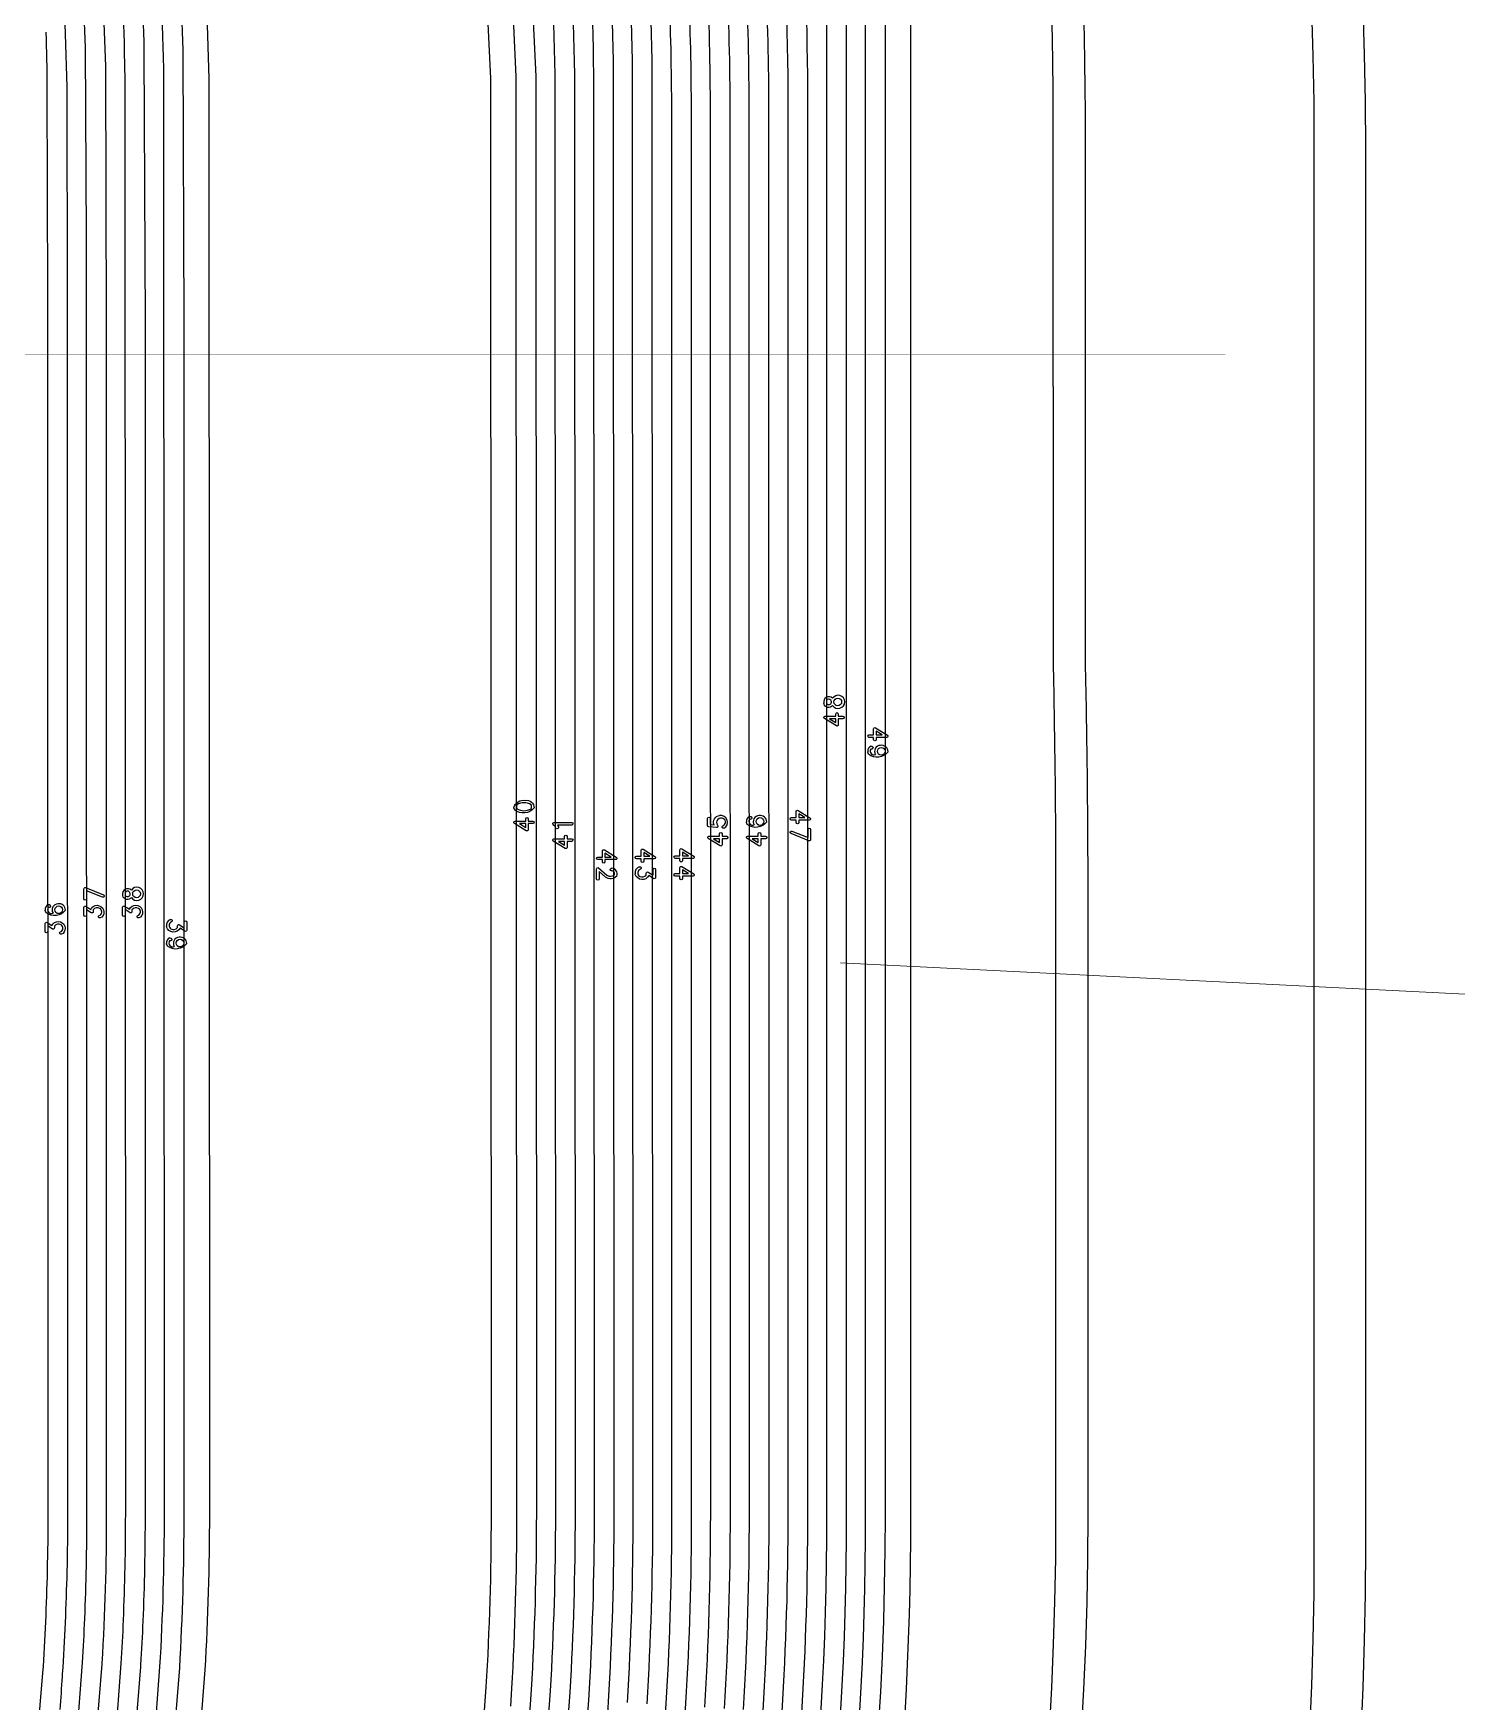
# Model space of a CAD drawing. Extents: x 726 to 4465, y 139 to 737.
# Drawn here: x 3910.53 to 3916.13, y 374.83 to 381.39 of the extents above; entities that cross this region are included whole.
import ezdxf

# ---------------------------------------------------------------- set-up
doc = ezdxf.new("R2010")
doc.units = 0
doc.layers.get('0').update_dxf_attribs({"lineweight": 5})
for name, color, linetype in [('bak_bak_ttr1-bcq6716', 11, 'Continuous'), ('bak_outline', 11, 'Continuous'), ('biaozhu1', 8, 'Continuous'), ('quyukuang', 9, 'Continuous')]:
    doc.layers.add(name, color=color, linetype=linetype)

msp = doc.modelspace()

# ---------------------------------------------------------------- linework, layer by layer
at = {"linetype": 'Continuous'}
msp.add_line((3925.9323, 377.1264), (3913.7019, 377.7379), dxfattribs=at)
at = {"layer": 'bak_bak_ttr1-bcq6716'}
msp.add_lwpolyline([(3897.3549, 342.0197), (3897.3549, 363.5511, -0.202307), (3901.8566, 374.2211, 0.202316), (3902.3714, 375.4413), (3902.3714, 380.9412, 0.202311), (3901.8566, 382.1614, -0.202307), (3897.3549, 392.8314), (3897.3549, 423.8397, -0.414216), (3898.1515, 424.6363), (3909.7514, 424.6363, -0.414216), (3910.5479, 423.8397), (3910.5479, 393.2462, 0.196007), (3911.3186, 391.3562, -0.196002), (3915.5644, 380.9414), (3915.5644, 375.4411, -0.196002), (3911.3186, 365.0263, 0.196006), (3910.5479, 363.1363), (3910.5479, 342.0197, -0.414217), (3909.7514, 341.2232), (3898.1515, 341.2232, -0.414217)], format="xyb", close=True, dxfattribs=at)
for points in [[(3912.3847, 369.6338, 0.117695), (3913.8007, 375.5655), (3913.8007, 381.7688, 0.044245), (3913.7444, 382.4038, -0.014921), (3913.712, 382.6212, 0.032533), (3913.4092, 384.2551, 0.007053), (3913.3156, 384.6031, 0.003211), (3913.2646, 384.7791), (3913.2528, 384.8182, 0.026969), (3912.7758, 386.151), (3912.6948, 386.3395, 0.007548), (3912.5303, 386.6999), (3912.5017, 386.7593, 0.008468), (3912.3023, 387.1566), (3912.2659, 387.2253, 0.058159), (3910.5358, 389.7309), (3910.1777, 390.1227), (3910.0465, 390.2584, -0.042096), (3909.5705, 390.839, -0.012912), (3909.4726, 390.9896, -0.024796), (3909.3067, 391.292), (3909.0974, 391.7297, -0.074633), (3908.8104, 392.9917), (3908.7842, 393.3694)], [(3910.9452, 389.3628, -0.05775), (3912.5703, 386.7923), (3912.5991, 386.7327, -0.007558), (3912.7647, 386.3697, -0.003159), (3912.8304, 386.2171), (3912.846, 386.1805, -0.026969), (3913.3258, 384.84), (3913.389, 384.6237, -0.007054), (3913.4831, 384.2736, -0.032552), (3913.7877, 382.6299, 0.014928), (3913.8194, 382.4169, -0.044365), (3913.8769, 381.7667), (3913.8769, 375.5655, -0.168857), (3911.0285, 367.3717, -0.028849)], [(3911.002, 374.6643), (3911.0248, 374.9691, 0.014467), (3911.0422, 375.5691), (3911.0402, 381.2123, 0.01646), (3911.0081, 381.8942), (3910.9542, 382.4045, -0.003812), (3910.9513, 382.4254, -0.018849), (3910.9509, 382.4281, 0.004543), (3910.924, 382.6141, -0.009648), (3910.9238, 382.6152), (3910.865, 382.9646, 0.009051), (3910.795, 383.3058), (3910.7057, 383.6713, 0.016683), (3910.521, 384.2864, 0.007481), (3910.4249, 384.5576), (3910.2765, 384.9561, 0.013159), (3910.139, 385.2932, 0.004819), (3910.0846, 385.4144), (3909.8784, 385.8364), (3909.6944, 386.1742, 0.005254), (3909.356, 386.689), (3909.1448, 387.003, 0.016349), (3908.6497, 387.6888, 0.003449)], [(3911.7868, 387.6119, -0.010979), (3912.0637, 387.1178), (3912.1246, 387.0021, -0.007421), (3912.2955, 386.6597), (3912.3238, 386.601, -0.010698), (3912.5498, 386.0975, -0.027706), (3913.0333, 384.7529, -0.073645), (3913.5721, 381.114), (3913.5721, 375.566, -0.015107), (3913.5484, 374.7868, -0.014028)], [(3910.8501, 374.6771), (3910.8726, 374.9813, 0.004198), (3910.8812, 375.1521, 0.01021), (3910.8898, 375.5693), (3910.8878, 381.2105), (3910.8855, 381.323, 0.013657), (3910.8562, 381.8803), (3910.7738, 382.5871, 0.004183), (3910.7458, 382.7611, -0.010127), (3910.7457, 382.7623), (3910.7152, 382.9367, 0.009041), (3910.6462, 383.272), (3910.558, 383.6325, 0.016676), (3910.3765, 384.2376, 0.00748), (3910.2819, 384.5045), (3910.1338, 384.9023, 0.013163), (3909.9993, 385.2321, 0.00481), (3909.9463, 385.3504), (3909.7432, 385.7658), (3909.5638, 386.0955, 0.0033), (3909.3537, 386.4176), (3909.0184, 386.9178, 0.016309), (3908.5303, 387.5939, 0.003388)], [(3913.4723, 374.7916, 0.015103), (3913.4959, 375.566), (3913.4959, 381.114, 0.073651), (3912.9602, 384.7311, 0.027706), (3912.4796, 386.0678, 0.010697), (3912.255, 386.5683), (3912.2268, 386.6267, 0.007421), (3912.0569, 386.9671), (3911.9964, 387.082, 0.010975), (3911.7213, 387.573, 0.015066)], [(3910.6982, 374.6895), (3910.7202, 374.9863, 0.004288), (3910.7288, 375.1583, 0.010219), (3910.7374, 375.5696), (3910.7359, 380.5922), (3910.7321, 381.3377), (3910.7217, 381.6033, 0.006531), (3910.7043, 381.8653), (3910.6526, 382.3086, 0.029904), (3910.4543, 383.4238), (3910.4107, 383.5933, 0.012131), (3910.2845, 384.0275, 0.004576), (3910.2318, 384.1892, 0.007469), (3910.1389, 384.4514), (3909.9911, 384.8488, 0.013153), (3909.8596, 385.1708, 0.004795), (3909.8079, 385.2861), (3909.6076, 385.6957), (3909.433, 386.0164, 0.003263), (3909.2265, 386.3333), (3908.8918, 386.8328, 0.016261), (3908.411, 387.4988, 0.003329)], [(3911.668, 387.5127, -0.013021), (3911.9892, 386.9318, -0.007421), (3912.1581, 386.5934), (3912.1862, 386.5352, -0.010684), (3912.4093, 386.0383, -0.027716), (3912.887, 384.7091, 0.013947), (3912.8889, 384.7031, -0.014945), (3912.8896, 384.7012), (3912.9571, 384.4667, -0.024598), (3913.2317, 383.2433, -0.009923), (3913.3083, 382.7434), (3913.3132, 382.7077, -0.010289), (3913.3698, 382.1863, -0.021593), (3913.4189, 381.0866), (3913.4197, 375.567, -0.015128), (3913.3962, 374.796, -0.014017)], [(3913.3202, 374.8007, 0.015124), (3913.3435, 375.5671), (3913.3427, 381.0865, 0.021599), (3913.2938, 382.1799, 0.010284), (3913.2377, 382.698), (3913.2328, 382.7333, 0.009925), (3913.1566, 383.2304, 0.024596), (3912.8837, 384.4464), (3912.8138, 384.6878, 0.038396), (3912.1174, 386.5025), (3912.0894, 386.5604, 0.00742), (3911.9215, 386.8967, 0.013024), (3911.6022, 387.4743, 0.020935)], [(3913.168, 374.8099, 0.015131), (3913.1911, 375.5673), (3913.1903, 381.086, 0.021604), (3913.1419, 382.1665, 0.010279), (3913.0865, 382.6781), (3913.0817, 382.7126, 0.009934), (3913.0062, 383.2042, 0.024592), (3912.7368, 384.4053), (3912.6676, 384.644, 0.026927), (3912.2139, 385.9131), (3912.1984, 385.9494, 0.010669), (3911.9797, 386.4367), (3911.952, 386.4941, 0.007425), (3911.7861, 386.8266), (3911.7272, 386.9387, 0.009411), (3911.4978, 387.3503, 0.022777)], [(3911.5639, 387.3883, -0.009405), (3911.7944, 386.9746), (3911.8538, 386.8616, -0.007425), (3912.0207, 386.5271), (3912.0485, 386.4694, -0.010669), (3912.2686, 385.9791), (3912.2842, 385.9426, -0.026927), (3912.7407, 384.6658, 0.009191), (3912.7436, 384.6567, -0.014452), (3912.7442, 384.6548), (3912.8102, 384.4258, -0.024597), (3913.0813, 383.2171, -0.009929), (3913.1572, 382.7228), (3913.1621, 382.688, -0.010287), (3913.2179, 382.1729, -0.021598), (3913.2665, 381.0861), (3913.2673, 375.5673, -0.015133), (3913.2441, 374.8051, -0.014007)], [(3910.7134, 387.2928, 0.013093), (3910.8438, 387.098), (3910.9052, 387.0038, -0.009384), (3911.1213, 386.6159), (3911.177, 386.511, -0.007421), (3911.3328, 386.1966), (3911.4792, 385.8808, -0.013259), (3911.6468, 385.4692), (3911.7963, 385.0671, -0.007485), (3911.9071, 384.7544, -0.016711), (3912.1206, 384.0448, -0.004086), (3912.1712, 383.8459, -0.002505), (3912.1969, 383.7388, -0.011674), (3912.3034, 383.2323), (3912.3297, 383.085), (3912.434, 382.35), (3912.4651, 382.0218, -0.037758), (3912.465, 382.0161, -0.012937), (3912.4651, 382.0144), (3912.5027, 381.2234), (3912.5053, 375.5686, -0.014576), (3912.4849, 374.8789), (3912.4675, 374.632, -0.005489)], [(3911.4322, 387.3113, -0.011928), (3911.7185, 386.7914, -0.00742), (3911.8831, 386.4611), (3911.9109, 386.4036, -0.01066), (3912.1281, 385.9197, -0.023668), (3912.1293, 385.9164, -0.013556), (3912.1301, 385.9147), (3912.1438, 385.8827, -0.020687), (3912.5022, 384.9178, -0.004981), (3912.6483, 384.4365), (3912.6634, 384.3844, -0.024586), (3912.931, 383.1908, -0.009935), (3913.0061, 382.7022), (3913.011, 382.6674, -0.010265), (3913.0657, 382.1596, -0.02191), (3913.0658, 382.1564, -0.020249), (3913.0662, 382.1535), (3913.0731, 382.0733, -0.019867), (3913.1141, 381.0855), (3913.1149, 375.5675, -0.029822), (3913.0262, 374.0865, -0.010508)], [(3910.6831, 365.7718, 0.196001), (3914.6757, 375.5653), (3914.6757, 377.9973, 0.005398), (3914.6655, 378.9249), (3914.6655, 380.1324), (3914.665, 380.1324), (3914.665, 381.0809, 0.057242), (3914.3031, 384.2297), (3914.2947, 384.2653, 0.010872), (3914.1436, 384.8497), (3914.0514, 385.0197), (3914.0232, 385.2533, 0.023446), (3913.5728, 386.4855), (3913.5652, 386.5033), (3913.5652, 386.5035), (3913.4654, 386.7336), (3913.4029, 386.8325), (3913.3364, 387.0166), (3913.235, 387.2277, 0.005559)], [(3911.3002, 387.2347, -0.011924), (3911.5831, 386.7214, -0.007244), (3911.7416, 386.4028, -0.012349), (3911.7458, 386.3946), (3911.8282, 386.2203, -0.019214), (3912.0891, 385.5933), (3912.2253, 385.2265, -0.042998), (3912.7533, 383.3155, -0.003133), (3912.7806, 383.1647, -0.015926), (3912.8889, 382.3998, -0.005317), (3912.9143, 382.14), (3912.9212, 382.0605, -0.016776), (3912.9602, 381.2368), (3912.9625, 375.5678, -0.01515), (3912.9398, 374.8232, -0.004407)], [(3912.9546, 374.1293, 0.029136), (3913.0387, 375.5676), (3913.0379, 381.0854, 0.019867), (3912.9971, 382.0671), (3912.9898, 382.153, 0.010264), (3912.9354, 382.6577), (3912.9305, 382.692, 0.009943), (3912.8558, 383.178, 0.024577), (3912.59, 384.3638), (3912.4296, 384.8948, 0.020674), (3912.0735, 385.8532), (3912.0579, 385.89, 0.01066), (3911.842, 386.3709), (3911.8145, 386.4281, 0.00742), (3911.6508, 386.7564, 0.011932), (3911.3662, 387.2733, 0.019511)], [(3913.1207, 387.1715), (3913.2185, 386.9678), (3913.2878, 386.7761), (3913.3526, 386.6734, -0.003946), (3913.4397, 386.4733), (3913.4402, 386.4715), (3913.4474, 386.455), (3913.4474, 386.4548), (3913.4522, 386.4431), (3913.4532, 386.4413), (3913.4585, 386.4288, -0.023091), (3913.8982, 385.2264), (3913.9277, 384.9803), (3914.0247, 384.8015, -0.005985), (3914.11, 384.4837, -0.004495), (3914.1687, 384.2439), (3914.1842, 384.1784, -0.056821), (3914.5375, 381.0809), (3914.5375, 380.0049), (3914.538, 380.0049), (3914.538, 378.9242, -0.005447), (3914.5482, 377.991), (3914.5482, 375.5653, -0.196), (3910.5919, 365.8609, 0.195991)], [(3910.9809, 387.1683), (3911.0368, 387.0807, -0.009387), (3911.2559, 386.6878), (3911.3123, 386.5812, -0.007429), (3911.4706, 386.2624), (3911.6189, 385.942, -0.01438), (3911.8031, 385.4871), (3911.9393, 385.1203, -0.007495), (3912.0518, 384.8029, -0.023818), (3912.3455, 383.7735, -0.011679), (3912.4536, 383.2597, -0.003139), (3912.4798, 383.1124, -0.015921), (3912.5856, 382.3669, -0.00515), (3912.6096, 382.1216, 0.005318), (3912.6105, 382.11), (3912.6172, 382.0337, -0.016732), (3912.6551, 381.2325, -0.016063), (3912.6551, 381.2303, -0.011095), (3912.6551, 381.2288), (3912.6577, 375.5683, -0.014584), (3912.637, 374.8694), (3912.6164, 374.5822, -0.008542)], [(3912.6926, 374.5763), (3912.7116, 374.8376, 0.015145), (3912.7339, 375.5681), (3912.7316, 381.2339, 0.016727), (3912.6934, 382.04, -0.021574), (3912.6932, 382.0431), (3912.6615, 382.3752, 0.015929), (3912.5551, 383.1258, 0.003132), (3912.5285, 383.2738, 0.042997), (3912.0108, 385.1469), (3911.8747, 385.5136, 0.01921), (3911.6205, 386.1243, 0.002652), (3911.5667, 386.2394), (3911.5395, 386.2956, 0.007428), (3911.3801, 386.6162), (3911.3233, 386.7238, 0.009391), (3911.1026, 387.1193, 0.016162), (3911.0551, 387.1947)], [(3911.1686, 387.1574, -0.009384), (3911.3905, 386.7597), (3911.4477, 386.6512, -0.007346), (3911.6065, 386.3321, -0.027913), (3911.6085, 386.3285), (3911.6898, 386.1562, -0.019207), (3911.9461, 385.5402), (3912.0823, 385.1734, -0.046324), (3912.6302, 383.1387, -0.015931), (3912.7372, 382.3832, -0.005137), (3912.7614, 382.1354, 0.00661), (3912.7624, 382.1247), (3912.7694, 382.0446, -0.0167), (3912.8078, 381.2348), (3912.8101, 375.5681, -0.015152), (3912.7876, 374.8327, -0.004462), (3912.7722, 374.617, -0.009465)], [(3912.8637, 374.8282, 0.015144), (3912.8863, 375.5678), (3912.884, 381.2359, 0.016773), (3912.8453, 382.0544), (3912.8131, 382.3917, 0.019086), (3912.6784, 383.3018, 0.042995), (3912.1538, 385.1999), (3912.0177, 385.5667, 0.019222), (3911.7589, 386.1886, 0.002651), (3911.7043, 386.3051), (3911.6734, 386.3689, 0.007262), (3911.5154, 386.6863, 0.011841), (3911.2363, 387.1929, -0.027485)], [(3912.2485, 369.7029, 0.117698), (3913.6483, 375.5658), (3913.6483, 381.7667, 0.051553), (3913.5752, 382.4739, -0.026706), (3913.5746, 382.4778, 0.042083), (3913.1689, 384.5612, 0.003931), (3913.1066, 384.7746, 0.02696), (3912.6353, 386.0915), (3912.62, 386.1272, 0.010708), (3912.3926, 386.6343), (3912.3643, 386.693, 0.00742), (3912.1923, 387.0374), (3912.1309, 387.1538, 0.010998)], [(3912.1982, 387.1896), (3912.26, 387.0725, -0.007421), (3912.4329, 386.726), (3912.4615, 386.6669, -0.010708), (3912.6902, 386.1569), (3912.7055, 386.121, -0.026968), (3913.1797, 384.796, -0.003922), (3913.2422, 384.582, -0.042051), (3913.6501, 382.4877, -0.051422), (3913.7245, 381.7667), (3913.7245, 375.5658, -0.117704), (3912.3164, 369.6682, -0.049866)], [(3912.5436, 369.5533, 0.117695), (3913.9787, 375.5655), (3913.9787, 381.771, 0.044099), (3913.9198, 382.4352, -0.014931), (3913.8891, 382.6422, 0.038861), (3913.4974, 384.6155, 0.085518), (3913.393, 384.9704, 0.025418), (3912.931, 386.2414), (3912.8411, 386.4494, 0.16741), (3912.6467, 386.8688, 0.006751), (3912.486, 387.1898)], [(3912.5404, 374.5884), (3912.561, 374.8738, 0.014584), (3912.5815, 375.5683), (3912.5789, 381.2315, 0.016732), (3912.5412, 382.0275, -0.03047), (3912.5411, 382.0321, -0.00985), (3912.541, 382.0332), (3912.5098, 382.3588, 0.015923), (3912.4047, 383.0996, 0.003138), (3912.3786, 383.246, 0.011678), (3912.2713, 383.7562, 0.031308), (3911.8678, 385.0938), (3911.7317, 385.4605, 0.014391), (3911.549, 385.9117, 0.004831), (3911.4821, 386.0603), (3911.4018, 386.2295, 0.007426), (3911.2446, 386.5462), (3911.1887, 386.652, 0.009385), (3910.971, 387.0423, 0.015656), (3910.93, 387.1072, -0.025442), (3910.9278, 387.1103), (3910.9074, 387.1407, -0.013318)], [(3912.2858, 382.0293), (3912.3247, 381.2165), (3912.3272, 375.5665, -0.014524), (3912.3072, 374.8896), (3912.2871, 374.6092, -0.004687)], [(3912.4043, 374.8134), (3912.4088, 374.8834, 0.014562), (3912.4291, 375.568), (3912.4263, 381.2244), (3912.3886, 382.0239)], [(3911.084, 381.9004, -0.013709), (3911.1141, 381.3285), (3911.1184, 380.2539), (3911.1184, 375.5691, -0.014467), (3911.1009, 374.9647), (3911.0644, 374.5156, -0.010623)], [(3910.9321, 381.8871, -0.013673), (3910.9617, 381.3249), (3910.966, 380.2532), (3910.966, 375.5693, -0.01022), (3910.9574, 375.1486, -0.00419), (3910.9487, 374.9768, -0.018583), (3910.9484, 374.9741, -0.032016), (3910.9484, 374.9693), (3910.9127, 374.5313, -0.010617)], [(3910.6454, 381.5994), (3910.6577, 381.1831), (3910.6602, 380.3568), (3910.6612, 375.5698, -0.005643), (3910.6584, 375.3446, -0.009912), (3910.6406, 374.9406, -0.014119), (3910.6398, 374.9301, -0.003264), (3910.6306, 374.8007, -0.008483)], [(3910.7978, 381.6072), (3910.8098, 381.2632), (3910.8136, 380.2524), (3910.8136, 375.5696, -0.014465), (3910.7964, 374.9829, -0.021641), (3910.7963, 374.9797), (3910.7611, 374.5467, -0.010593)], [(3911.1794, 374.6493), (3911.2025, 374.9569, 0.014518), (3911.2203, 375.5693), (3911.2183, 381.2145), (3911.2078, 381.5561, 0.008383)], [(3910.5344, 374.5793), (3910.5645, 374.9451, 0.009925), (3910.5823, 375.3467, 0.005638), (3910.585, 375.5699), (3910.584, 380.3647), (3910.5815, 381.1829, 0.008441), (3910.5772, 381.398)]]:
    msp.add_lwpolyline(points, format="xyb", dxfattribs=at)
at = {"layer": 'bak_outline'}
msp.add_lwpolyline([(3909.7514, 424.8397), (3898.1515, 424.8397, 0.414215), (3897.1515, 423.8397), (3897.1515, 392.8317, 0.202312), (3901.7146, 382.0156, -0.202309), (3902.168, 380.9412), (3902.168, 375.4413, -0.202309), (3901.7146, 374.3669, 0.202312), (3897.1515, 363.5508), (3897.1515, 342.0197, 0.414215), (3898.1515, 341.0197), (3909.7514, 341.0197, 0.414215), (3910.7514, 342.0197), (3910.7514, 363.1363, -0.196013), (3911.4641, 364.8841, 0.196007), (3915.7679, 375.4413), (3915.7679, 380.9412, 0.196007), (3911.4641, 391.4984, -0.196013), (3910.7514, 393.2462), (3910.7514, 423.8397, 0.414215)], format="xyb", close=True, dxfattribs=at)
at = {"layer": 'biaozhu1'}
for p, q in [((3913.6591, 378.6977), (3913.683, 378.683)), ((3913.866, 378.6347), (3913.8421, 378.6493)), ((3913.8421, 378.6493), (3913.8421, 378.6347)), ((3913.8421, 378.6347), (3913.866, 378.6347)), ((3913.5612, 378.3092), (3913.5373, 378.3238)), ((3913.5373, 378.3238), (3913.5373, 378.3092)), ((3913.5373, 378.3092), (3913.5612, 378.3092)), ((3912.4394, 378.2852), (3912.4633, 378.2705)), ((3912.5923, 378.2156), (3912.6162, 378.2009)), ((3912.7992, 378.1538), (3912.7753, 378.1685)), ((3912.7753, 378.1685), (3912.7753, 378.1538)), ((3912.9516, 378.1569), (3912.9277, 378.1715)), ((3912.9277, 378.1715), (3912.9277, 378.1569)), ((3913.104, 378.1587), (3913.0801, 378.1733)), ((3913.0801, 378.1733), (3913.0801, 378.1587)), ((3913.2019, 378.2257), (3913.2258, 378.2111)), ((3913.3543, 378.2257), (3913.3782, 378.2111)), ((3912.7753, 378.1538), (3912.7992, 378.1538)), ((3912.9277, 378.1569), (3912.9516, 378.1569)), ((3913.0801, 378.1587), (3913.104, 378.1587)), ((3913.104, 378.0887), (3913.0801, 378.1033)), ((3913.0801, 378.1033), (3913.0801, 378.0887)), ((3913.0801, 378.0887), (3913.104, 378.0887))]:
    msp.add_line(p, q, dxfattribs=at)
for points in [[(3913.6705, 378.7499, -0.647914), (3913.6367, 378.7566, -0.095784), (3913.6364, 378.7584)], [(3913.6634, 378.7707, 0.610192), (3913.6464, 378.7689), (3913.6464, 378.7593)], [(3913.8888, 378.5683, -0.42058), (3913.8124, 378.5579), (3913.8091, 378.5664, -0.095784), (3913.8088, 378.5683)], [(3913.8218, 378.59, -1.487491), (3913.821, 378.5788, 0.775711), (3913.8396, 378.5569)], [(3912.4167, 378.3487, -0.379177), (3912.4617, 378.3766, -0.482475), (3912.4963, 378.3469)], [(3912.4963, 378.3469, -0.402615), (3912.4203, 378.3384), (3912.4168, 378.3477, -0.055632), (3912.4167, 378.3487)], [(3913.1792, 378.2779), (3913.1792, 378.3064, -1), (3913.1892, 378.3064), (3913.1892, 378.2824), (3913.2043, 378.281, -0.523857), (3913.2261, 378.317)], [(3913.2417, 378.3048, 0.819062), (3913.2174, 378.2788, -0.735195), (3913.2137, 378.27), (3913.1837, 378.2729, -0.388911), (3913.1792, 378.2779)], [(3913.2428, 378.2676, -1), (3913.2389, 378.2767, 0.637699), (3913.2417, 378.3048)], [(3913.4116, 378.2922, -0.421687), (3913.3352, 378.2818), (3913.3319, 378.2903, -0.095784), (3913.3316, 378.2922)], [(3913.3446, 378.3139, -1.487712), (3913.3438, 378.3027, 0.775304), (3913.3624, 378.2808)], [(3912.5714, 378.281, -0.70052), (3912.5746, 378.2898), (3912.6446, 378.2898, -1), (3912.6446, 378.2798), (3912.5881, 378.2798)], [(3912.5922, 378.2731, -1.522268), (3912.5807, 378.273), (3912.5714, 378.281)], [(3912.5881, 378.2798, -0.069267), (3912.5889, 378.2788), (3912.5922, 378.2731)], [(3913.5071, 378.2467, -1), (3913.5109, 378.2559), (3913.574, 378.2302)], [(3913.574, 378.2302), (3913.574, 378.2627, -1), (3913.584, 378.2627), (3913.584, 378.2228, -0.539242), (3913.5771, 378.2181), (3913.5071, 378.2467)], [(3912.742, 378.0674), (3912.742, 378.1073, -0.650111), (3912.7502, 378.1112), (3912.7832, 378.0829, 0.341992), (3912.812, 378.0831)], [(3912.752, 378.0965), (3912.752, 378.0674, -1), (3912.742, 378.0674)], [(3912.8213, 378.0792, -0.42173), (3912.7771, 378.0751), (3912.752, 378.0965)], [(3912.812, 378.0831, 0.570938), (3912.8003, 378.0996, -1), (3912.8003, 378.1096)], [(3912.9644, 378.0825), (3912.9644, 378.1048, -1), (3912.9744, 378.1048), (3912.9744, 378.0733, -0.595633), (3912.9666, 378.0691), (3912.9477, 378.0813, -0.694253), (3912.8947, 378.0858, -0.095784), (3912.8944, 378.0876)], [(3912.9107, 378.1151, -1), (3912.9147, 378.1059, 0.637699), (3912.9118, 378.0778)], [(3912.9118, 378.0778, 0.372906), (3912.9377, 378.0832), (3912.9377, 378.0905, -0.595633), (3912.9454, 378.0947), (3912.9644, 378.0825)], [(3910.7255, 377.9889), (3910.7255, 378.0288, -0.539242), (3910.7324, 378.0336), (3910.8024, 378.005, -1), (3910.7986, 377.9957), (3910.7355, 378.0215)], [(3910.5862, 377.9667, -1.487712), (3910.5854, 377.9555, 0.775304), (3910.604, 377.9336)], [(3910.7355, 378.0215), (3910.7355, 377.9889, -1), (3910.7255, 377.9889)], [(3910.7255, 377.9247), (3910.7255, 377.9561, -0.595633), (3910.7333, 377.9603), (3910.7522, 377.9481, -1.208225), (3910.7958, 377.9172)], [(3910.9121, 377.995, -0.647914), (3910.8783, 378.0017, -0.095784), (3910.8779, 378.0035)], [(3910.8779, 377.9249), (3910.8779, 377.9563, -0.595633), (3910.8857, 377.9605), (3910.9046, 377.9483, -1.208225), (3910.9482, 377.9174)], [(3910.905, 378.0158, 0.610192), (3910.8879, 378.014), (3910.8879, 378.0044)], [(3910.6531, 377.945, -0.421687), (3910.5768, 377.9346), (3910.5735, 377.9431, -0.095784), (3910.5731, 377.945)], [(3910.5731, 377.8606), (3910.5731, 377.8921, -0.595633), (3910.5809, 377.8963), (3910.5998, 377.8841, -1.208225), (3910.6434, 377.8532)], [(3910.7355, 377.9469), (3910.7355, 377.9247, -1), (3910.7255, 377.9247)], [(3910.7881, 377.9516, 0.372906), (3910.7622, 377.9462), (3910.7622, 377.9389, -0.595633), (3910.7545, 377.9348), (3910.7355, 377.9469)], [(3910.7958, 377.9172), (3910.7892, 377.9143, -1), (3910.7852, 377.9235, 0.637699), (3910.7881, 377.9516)], [(3910.8879, 377.9472), (3910.8879, 377.9249, -1), (3910.8779, 377.9249)], [(3910.9405, 377.9518, 0.372906), (3910.9146, 377.9464), (3910.9146, 377.9392, -0.595633), (3910.9069, 377.935), (3910.8879, 377.9472)], [(3910.9482, 377.9174), (3910.9416, 377.9146, -1), (3910.9376, 377.9238, 0.637699), (3910.9405, 377.9518)], [(3911.1203, 377.8757), (3911.1203, 377.898, -1), (3911.1303, 377.898), (3911.1303, 377.8666, -0.595633), (3911.1226, 377.8624), (3911.1036, 377.8746, -0.694253), (3911.0507, 377.8791, -0.095784), (3911.0503, 377.8809)], [(3911.0667, 377.9083, -1), (3911.0706, 377.8991, 0.637699), (3911.0678, 377.8711)], [(3910.5831, 377.8829), (3910.5831, 377.8606, -1), (3910.5731, 377.8606)], [(3910.6357, 377.8876, 0.372906), (3910.6098, 377.8822), (3910.6098, 377.8749, -0.595633), (3910.6021, 377.8707), (3910.5831, 377.8829)], [(3910.6434, 377.8532), (3910.6368, 377.8503, -1), (3910.6328, 377.8595, 0.637699), (3910.6357, 377.8876)], [(3911.0634, 377.8355, -1.487491), (3911.0626, 377.8243, 0.775711), (3911.0812, 377.8024)], [(3911.0678, 377.8711, 0.372906), (3911.0937, 377.8765), (3911.0937, 377.8837, -0.595633), (3911.1014, 377.8879), (3911.1203, 377.8757)], [(3911.1303, 377.8138, -0.42058), (3911.054, 377.8034), (3911.0507, 377.8119, -0.095784), (3911.0503, 377.8138)]]:
    msp.add_lwpolyline(points, format="xyb", dxfattribs=at)
for points in [[(3913.6388, 378.6984, -0.761311), (3913.6414, 378.7077), (3913.683, 378.7077), (3913.683, 378.7169, -1), (3913.693, 378.7169), (3913.693, 378.7077), (3913.7114, 378.7077, -1), (3913.7114, 378.6977), (3913.693, 378.6977), (3913.693, 378.6741, -0.589349), (3913.6854, 378.6698)], [(3913.8138, 378.6247, -1), (3913.8138, 378.6347), (3913.8321, 378.6347), (3913.8321, 378.6582, -0.589349), (3913.8397, 378.6625), (3913.8864, 378.6339, -0.761311), (3913.8837, 378.6247), (3913.8421, 378.6247), (3913.8421, 378.6154, -1), (3913.8321, 378.6154), (3913.8321, 378.6247)], [(3912.4267, 378.3497), (3912.429, 378.3436, 0.272478), (3912.4843, 378.3436, 0.312161), (3912.4843, 378.3596, 0.272445), (3912.429, 378.3596), (3912.4267, 378.3535)], [(3912.4191, 378.2859, -0.761311), (3912.4217, 378.2952), (3912.4633, 378.2952), (3912.4633, 378.3044, -1), (3912.4733, 378.3044), (3912.4733, 378.2952), (3912.4917, 378.2952, -1), (3912.4917, 378.2852), (3912.4733, 378.2852), (3912.4733, 378.2616, -0.589349), (3912.4657, 378.2573)], [(3913.509, 378.2992, -1), (3913.509, 378.3092), (3913.5273, 378.3092), (3913.5273, 378.3327, -0.589349), (3913.5349, 378.337), (3913.5816, 378.3084, -0.761311), (3913.5789, 378.2992), (3913.5373, 378.2992), (3913.5373, 378.2899, -1), (3913.5273, 378.2899), (3913.5273, 378.2992)], [(3912.572, 378.2163, -0.761311), (3912.5746, 378.2256), (3912.6162, 378.2256), (3912.6162, 378.2348, -1), (3912.6262, 378.2348), (3912.6262, 378.2256), (3912.6446, 378.2256, -1), (3912.6446, 378.2156), (3912.6262, 378.2156), (3912.6262, 378.192, -0.589349), (3912.6186, 378.1877)], [(3913.1816, 378.2265, -0.761311), (3913.1842, 378.2357), (3913.2258, 378.2357), (3913.2258, 378.245, -1), (3913.2358, 378.245), (3913.2358, 378.2357), (3913.2542, 378.2357, -1), (3913.2542, 378.2257), (3913.2358, 378.2257), (3913.2358, 378.2022, -0.589349), (3913.2282, 378.1979)], [(3913.334, 378.2265, -0.761311), (3913.3366, 378.2357), (3913.3782, 378.2357), (3913.3782, 378.245, -1), (3913.3882, 378.245), (3913.3882, 378.2357), (3913.4066, 378.2357, -1), (3913.4066, 378.2257), (3913.3882, 378.2257), (3913.3882, 378.2022, -0.589349), (3913.3806, 378.1979)], [(3912.747, 378.1438, -1), (3912.747, 378.1538), (3912.7653, 378.1538), (3912.7653, 378.1774, -0.589349), (3912.7729, 378.1817), (3912.8196, 378.1531, -0.761311), (3912.8169, 378.1438), (3912.7753, 378.1438), (3912.7753, 378.1346, -1), (3912.7653, 378.1346), (3912.7653, 378.1438)], [(3912.8994, 378.1469, -1), (3912.8994, 378.1569), (3912.9177, 378.1569), (3912.9177, 378.1804, -0.589349), (3912.9253, 378.1847), (3912.972, 378.1562, -0.761311), (3912.9693, 378.1469), (3912.9277, 378.1469), (3912.9277, 378.1376, -1), (3912.9177, 378.1376), (3912.9177, 378.1469)], [(3913.0518, 378.1487, -1), (3913.0518, 378.1587), (3913.0701, 378.1587), (3913.0701, 378.1822, -0.589349), (3913.0777, 378.1865), (3913.1244, 378.1579, -0.761311), (3913.1217, 378.1487), (3913.0801, 378.1487), (3913.0801, 378.1394, -1), (3913.0701, 378.1394), (3913.0701, 378.1487)], [(3913.0518, 378.0787, -1), (3913.0518, 378.0887), (3913.0701, 378.0887), (3913.0701, 378.1122, -0.589349), (3913.0777, 378.1165), (3913.1244, 378.0879, -0.761311), (3913.1217, 378.0787), (3913.0801, 378.0787), (3913.0801, 378.0694, -1), (3913.0701, 378.0694), (3913.0701, 378.0787)]]:
    msp.add_lwpolyline(points, format="xyb", close=True, dxfattribs=at)
for points in [[(3913.683, 378.683), (3913.683, 378.6977), (3913.6591, 378.6977)], [(3912.4633, 378.2705), (3912.4633, 378.2852), (3912.4394, 378.2852)], [(3912.6162, 378.2009), (3912.6162, 378.2156), (3912.5923, 378.2156)], [(3913.2258, 378.2111), (3913.2258, 378.2257), (3913.2019, 378.2257)], [(3913.3782, 378.2111), (3913.3782, 378.2257), (3913.3543, 378.2257)]]:
    msp.add_lwpolyline(points, dxfattribs=at)
for centre, radius in [((3913.6911, 378.7641), 0.0152), ((3913.8621, 378.5697), 0.0151), ((3913.3849, 378.2937), 0.0151), ((3910.9326, 378.0092), 0.0152), ((3910.6265, 377.9464), 0.0151), ((3911.1037, 377.8152), 0.0151)]:
    msp.add_circle(centre, radius, dxfattribs=at)
for centre, radius, start, end in [((3913.656, 378.764), 0.0204, 44.49788, 195.90233), ((3913.6558, 378.7636), 0.0104, 204.15188, 43.22437), ((3913.6924, 378.7641), 0.026, 213.04554, 146.95446), ((3913.8282, 378.5714), 0.0197, 108.9489, 189.10806), ((3913.8591, 378.5697), 0.0233, 90.01938, 213.44904), ((3913.8633, 378.5679), 0.0255, 0.80433, 99.53049), ((3913.231, 378.2911), 0.0263, 296.54545, 100.76228), ((3913.351, 378.2953), 0.0197, 108.95533, 189.10163), ((3913.3819, 378.2936), 0.0233, 90.01938, 213.44904), ((3913.3861, 378.2918), 0.0255, 0.79792, 99.54164), ((3912.8012, 378.0877), 0.0219, 337.04639, 92.22761), ((3912.9174, 378.0925), 0.0236, 106.49314, 191.85626), ((3910.8976, 378.0091), 0.0204, 44.49788, 195.90233), ((3910.9339, 378.0092), 0.026, 213.04554, 146.95446), ((3910.5925, 377.9481), 0.0197, 108.95533, 189.10163), ((3910.6234, 377.9464), 0.0233, 90.01938, 213.44904), ((3910.6276, 377.9446), 0.0255, 0.79792, 99.54164), ((3910.8974, 378.0087), 0.0104, 204.15188, 43.22437), ((3911.0734, 377.8857), 0.0236, 106.49314, 191.85626), ((3911.0697, 377.8169), 0.0197, 108.9489, 189.10806), ((3911.1006, 377.8152), 0.0233, 90.01938, 213.44904), ((3911.1048, 377.8134), 0.0255, 0.80433, 99.53049)]:
    msp.add_arc(centre, radius, start, end, dxfattribs=at)
at = {"layer": 'quyukuang', "const_width": 0.001}
msp.add_lwpolyline([(3902.9264, 373.8561), (3902.9264, 380.1314), (3915.2156, 380.1314), (3915.2156, 373.8561)], close=True, dxfattribs=at)

doc.saveas('drawing.dxf')
